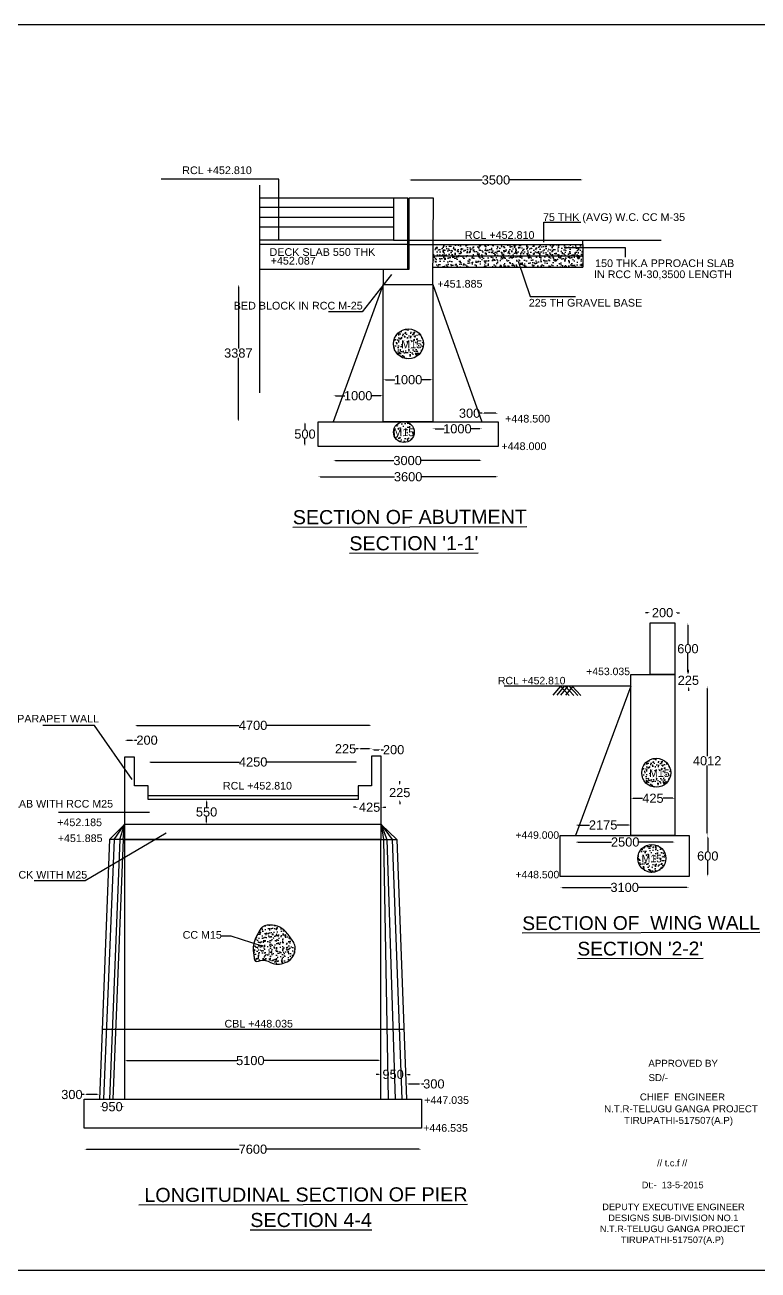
# Model space of a CAD drawing. Header units: inches. Extents: x 438415 to 461208, y -171296 to -157696.
# Drawn here: x 445595 to 453605, y -171296 to -157696 of the extents above; entities that cross this region are included whole.
import ezdxf

# ---------------------------------------------------------------- set-up
doc = ezdxf.new("R2010")
doc.units = ezdxf.units.IN
doc.header["$MEASUREMENT"] = 0
for name, color, linetype in [('DIMENSION', 7, 'Continuous'), ('DRAWING', 7, 'Continuous'), ('TEXT', 7, 'Continuous')]:
    doc.layers.add(name, color=color, linetype=linetype)
doc.styles.get("Standard").update_dxf_attribs({"font": 'arial.ttf'})
doc.dimstyles.new('ST100', dxfattribs={"dimtxt": 100, "dimasz": 25, "dimexe": 0, "dimexo": 300, "dimgap": 0.09, "dimtad": 0, "dimtih": 1, "dimtoh": 1, "dimdec": 0, "dimzin": 0, "dimdsep": 46, "dimtxsty": 'Standard', "dimcen": 0, "dimse1": 1, "dimse2": 1, "dimadec": 0, "dimazin": 0, "dimtfac": 1, "dimtdec": 0, "dimtofl": 0, "dimtmove": 0, "dimatfit": 3, "dimfxl": 2000, "dimtolj": 1, "dimtzin": 0, "dimarcsym": 0})

# ---------------------------------------------------------------- blocks, each defined once
blk = doc.blocks.new('*D50')
at = {"layer": 'Defpoints', "color": 0, "ltscale": 0.4, "transparency": 16777216}
for p in [(451692, -159390), (449790, -159589), (451692, -160047)]:
    blk.add_point(p, dxfattribs=at)
at = {"layer": 'DIMENSION', "color": 0, "lineweight": -2, "ltscale": 0.4, "transparency": 16777216}
for p, q in [((449815, -159390), (450592, -159390)), ((451667, -159390), (450890, -159390))]:
    blk.add_line(p, q, dxfattribs=at)
at = {"layer": 'DIMENSION', "color": 0, "ltscale": 0.4, "transparency": 16777216}
for points in [[(449815, -159386), (449815, -159394), (449790, -159390)], [(451667, -159386), (451667, -159394), (451692, -159390)]]:
    blk.add_solid(points, dxfattribs=at)
at = {"layer": 'DIMENSION', "color": 0, "ltscale": 0.4, "transparency": 16777216, "insert": (450741, -159390), "char_height": 100, "attachment_point": 5}
blk.add_mtext('\\A1;3500', dxfattribs=at)
blk = doc.blocks.new('*D51')
at = {"layer": 'Defpoints', "color": 0, "ltscale": 0.4, "transparency": 16777216}
for p in [(449510, -161572), (450051, -161572), (450051, -161572)]:
    blk.add_point(p, dxfattribs=at)
at = {"layer": 'DIMENSION', "color": 0, "lineweight": -2, "ltscale": 0.4, "transparency": 16777216}
for p, q in [((449535, -161572), (449636, -161572)), ((450026, -161572), (449925, -161572))]:
    blk.add_line(p, q, dxfattribs=at)
at = {"layer": 'DIMENSION', "color": 0, "ltscale": 0.4, "transparency": 16777216}
for points in [[(449535, -161568), (449535, -161576), (449510, -161572)], [(450026, -161568), (450026, -161576), (450051, -161572)]]:
    blk.add_solid(points, dxfattribs=at)
at = {"layer": 'DIMENSION', "color": 0, "ltscale": 0.4, "transparency": 16777216, "insert": (449781, -161572), "char_height": 100, "attachment_point": 5}
blk.add_mtext('\\A1;1000', dxfattribs=at)
blk = doc.blocks.new('*D52')
at = {"layer": 'Defpoints', "color": 0, "ltscale": 0.4, "transparency": 16777216}
for p in [(448963, -161747), (448963, -162030), (449510, -162030)]:
    blk.add_point(p, dxfattribs=at)
at = {"layer": 'DIMENSION', "color": 0, "lineweight": -2, "ltscale": 0.4, "transparency": 16777216}
for p, q in [((448988, -161747), (449092, -161747)), ((449485, -161747), (449381, -161747))]:
    blk.add_line(p, q, dxfattribs=at)
at = {"layer": 'DIMENSION', "color": 0, "ltscale": 0.4, "transparency": 16777216}
for points in [[(448988, -161743), (448988, -161751), (448963, -161747)], [(449485, -161743), (449485, -161751), (449510, -161747)]]:
    blk.add_solid(points, dxfattribs=at)
at = {"layer": 'DIMENSION', "color": 0, "ltscale": 0.4, "transparency": 16777216, "insert": (449236, -161747), "char_height": 100, "attachment_point": 5}
blk.add_mtext('\\A1;1000', dxfattribs=at)
blk = doc.blocks.new('*D53')
at = {"layer": 'Defpoints', "color": 0, "ltscale": 0.4, "transparency": 16777216}
for p in [(450051, -162030), (450589, -162030), (450589, -162108)]:
    blk.add_point(p, dxfattribs=at)
at = {"layer": 'DIMENSION', "color": 0, "lineweight": -2, "ltscale": 0.4, "transparency": 16777216}
for p, q in [((450076, -162108), (450175, -162108)), ((450564, -162108), (450464, -162108))]:
    blk.add_line(p, q, dxfattribs=at)
at = {"layer": 'DIMENSION', "color": 0, "ltscale": 0.4, "transparency": 16777216}
for points in [[(450076, -162104), (450076, -162112), (450051, -162108)], [(450564, -162104), (450564, -162112), (450589, -162108)]]:
    blk.add_solid(points, dxfattribs=at)
at = {"layer": 'DIMENSION', "color": 0, "ltscale": 0.4, "transparency": 16777216, "insert": (450320, -162108), "char_height": 100, "attachment_point": 5}
blk.add_mtext('\\A1;1000', dxfattribs=at)
blk = doc.blocks.new('*D54')
at = {"layer": 'Defpoints', "color": 0, "ltscale": 0.4, "transparency": 16777216}
for p in [(450589, -161938), (450589, -162030), (450766, -162030)]:
    blk.add_point(p, dxfattribs=at)
at = {"layer": 'DIMENSION', "color": 0, "lineweight": -2, "ltscale": 0.4, "transparency": 16777216}
for p, q in [((450589, -161938), (450564, -161938)), ((450741, -161938), (450614, -161938))]:
    blk.add_line(p, q, dxfattribs=at)
at = {"layer": 'DIMENSION', "color": 0, "ltscale": 0.4, "transparency": 16777216}
for points in [[(450614, -161934), (450614, -161942), (450589, -161938)], [(450741, -161934), (450741, -161942), (450766, -161938)]]:
    blk.add_solid(points, dxfattribs=at)
at = {"layer": 'DIMENSION', "color": 0, "ltscale": 0.4, "transparency": 16777216, "insert": (450453, -161938), "char_height": 100, "attachment_point": 5}
blk.add_mtext('\\A1;300', dxfattribs=at)
blk = doc.blocks.new('*D55')
at = {"layer": 'Defpoints', "color": 0, "ltscale": 0.4, "transparency": 16777216}
for p in [(448798, -162030), (448655, -162301), (448798, -162301)]:
    blk.add_point(p, dxfattribs=at)
at = {"layer": 'DIMENSION', "color": 0, "lineweight": -2, "ltscale": 0.4, "transparency": 16777216}
for p, q in [((448655, -162055), (448655, -162115)), ((448655, -162276), (448655, -162217))]:
    blk.add_line(p, q, dxfattribs=at)
at = {"layer": 'DIMENSION', "color": 0, "ltscale": 0.4, "transparency": 16777216}
for points in [[(448651, -162055), (448659, -162055), (448655, -162030)], [(448651, -162276), (448659, -162276), (448655, -162301)]]:
    blk.add_solid(points, dxfattribs=at)
at = {"layer": 'DIMENSION', "color": 0, "ltscale": 0.4, "transparency": 16777216, "insert": (448655, -162166), "char_height": 100, "attachment_point": 5}
blk.add_mtext('\\A1;500', dxfattribs=at)
blk = doc.blocks.new('*D48')
at = {"layer": 'Defpoints', "color": 0, "ltscale": 0.4, "transparency": 16777216}
for p in [(448963, -162030), (450589, -162030), (450589, -162455)]:
    blk.add_point(p, dxfattribs=at)
at = {"layer": 'DIMENSION', "color": 0, "lineweight": -2, "ltscale": 0.4, "transparency": 16777216}
for p, q in [((448988, -162455), (449626, -162455)), ((450564, -162455), (449925, -162455))]:
    blk.add_line(p, q, dxfattribs=at)
at = {"layer": 'DIMENSION', "color": 0, "ltscale": 0.4, "transparency": 16777216}
for points in [[(448988, -162451), (448988, -162459), (448963, -162455)], [(450564, -162451), (450564, -162459), (450589, -162455)]]:
    blk.add_solid(points, dxfattribs=at)
at = {"layer": 'DIMENSION', "color": 0, "ltscale": 0.4, "transparency": 16777216, "insert": (449776, -162455), "char_height": 100, "attachment_point": 5}
blk.add_mtext('\\A1;3000', dxfattribs=at)
blk = doc.blocks.new('*D56')
at = {"layer": 'Defpoints', "color": 0, "ltscale": 0.4, "transparency": 16777216}
for p in [(448798, -162301), (450766, -162301), (450766, -162632)]:
    blk.add_point(p, dxfattribs=at)
at = {"layer": 'DIMENSION', "color": 0, "lineweight": -2, "ltscale": 0.4, "transparency": 16777216}
for p, q in [((448823, -162632), (449633, -162632)), ((450741, -162632), (449931, -162632))]:
    blk.add_line(p, q, dxfattribs=at)
at = {"layer": 'DIMENSION', "color": 0, "ltscale": 0.4, "transparency": 16777216}
for points in [[(448823, -162628), (448823, -162637), (448798, -162632)], [(450741, -162628), (450741, -162637), (450766, -162632)]]:
    blk.add_solid(points, dxfattribs=at)
at = {"layer": 'DIMENSION', "color": 0, "ltscale": 0.4, "transparency": 16777216, "insert": (449782, -162632), "char_height": 100, "attachment_point": 5}
blk.add_mtext('\\A1;3600', dxfattribs=at)
blk = doc.blocks.new('*D49')
at = {"layer": 'Defpoints', "color": 0, "ltscale": 0.4, "transparency": 16777216}
for p in [(447927, -160531), (449515, -160531), (448798, -162030)]:
    blk.add_point(p, dxfattribs=at)
at = {"layer": 'DIMENSION', "color": 0, "lineweight": -2, "ltscale": 0.4, "transparency": 16777216}
for p, q in [((447927, -160556), (447927, -161230)), ((447927, -162005), (447927, -161332))]:
    blk.add_line(p, q, dxfattribs=at)
at = {"layer": 'DIMENSION', "color": 0, "ltscale": 0.4, "transparency": 16777216}
for points in [[(447922, -160556), (447931, -160556), (447927, -160531)], [(447922, -162005), (447931, -162005), (447927, -162030)]]:
    blk.add_solid(points, dxfattribs=at)
at = {"layer": 'DIMENSION', "color": 0, "ltscale": 0.4, "transparency": 16777216, "insert": (447927, -161281), "char_height": 100, "attachment_point": 5}
blk.add_mtext('\\A1;3387', dxfattribs=at)
blk = doc.blocks.new('*D66')
at = {"layer": 'Defpoints', "color": 0, "ltscale": 0.4, "transparency": 16777216}
for p in [(446794, -165509), (446685, -165694), (446794, -165694)]:
    blk.add_point(p, dxfattribs=at)
at = {"layer": 'DIMENSION', "color": 0, "lineweight": -2, "ltscale": 0.4, "transparency": 16777216}
for p, q in [((446710, -165509), (446769, -165509)), ((446794, -165509), (446819, -165509))]:
    blk.add_line(p, q, dxfattribs=at)
at = {"layer": 'DIMENSION', "color": 0, "ltscale": 0.4, "transparency": 16777216}
for points in [[(446710, -165505), (446710, -165513), (446685, -165509)], [(446769, -165505), (446769, -165513), (446794, -165509)]]:
    blk.add_solid(points, dxfattribs=at)
at = {"layer": 'DIMENSION', "color": 0, "ltscale": 0.4, "transparency": 16777216, "insert": (446930, -165509), "char_height": 100, "attachment_point": 5}
blk.add_mtext('\\A1;200', dxfattribs=at)
blk = doc.blocks.new('*D67')
at = {"layer": 'Defpoints', "color": 0, "ltscale": 0.4, "transparency": 16777216}
for p in [(449235, -165747), (446944, -166008), (449235, -166006)]:
    blk.add_point(p, dxfattribs=at)
at = {"layer": 'DIMENSION', "color": 0, "lineweight": -2, "ltscale": 0.4, "transparency": 16777216}
for p, q in [((446969, -165747), (447938, -165747)), ((449210, -165747), (448240, -165747))]:
    blk.add_line(p, q, dxfattribs=at)
at = {"layer": 'DIMENSION', "color": 0, "ltscale": 0.4, "transparency": 16777216}
for points in [[(446969, -165743), (446969, -165751), (446944, -165747)], [(449210, -165743), (449210, -165751), (449235, -165747)]]:
    blk.add_solid(points, dxfattribs=at)
at = {"layer": 'DIMENSION', "color": 0, "ltscale": 0.4, "transparency": 16777216, "insert": (448089, -165747), "char_height": 100, "attachment_point": 5}
blk.add_mtext('\\A1;4250', dxfattribs=at)
blk = doc.blocks.new('*D68')
at = {"layer": 'Defpoints', "color": 0, "ltscale": 0.4, "transparency": 16777216}
for p in [(449383, -165347), (446794, -165694), (449383, -166310)]:
    blk.add_point(p, dxfattribs=at)
at = {"layer": 'DIMENSION', "color": 0, "lineweight": -2, "ltscale": 0.4, "transparency": 16777216}
for p, q in [((446819, -165347), (447937, -165347)), ((449358, -165347), (448240, -165347))]:
    blk.add_line(p, q, dxfattribs=at)
at = {"layer": 'DIMENSION', "color": 0, "ltscale": 0.4, "transparency": 16777216}
for points in [[(446819, -165343), (446819, -165351), (446794, -165347)], [(449358, -165343), (449358, -165351), (449383, -165347)]]:
    blk.add_solid(points, dxfattribs=at)
at = {"layer": 'DIMENSION', "color": 0, "ltscale": 0.4, "transparency": 16777216, "insert": (448088, -165347), "char_height": 100, "attachment_point": 5}
blk.add_mtext('\\A1;4700', dxfattribs=at)
blk = doc.blocks.new('*D69')
at = {"layer": 'Defpoints', "color": 0, "ltscale": 0.4, "transparency": 16777216}
for p in [(449235, -165603), (449235, -165747), (449383, -165740)]:
    blk.add_point(p, dxfattribs=at)
at = {"layer": 'DIMENSION', "color": 0, "lineweight": -2, "ltscale": 0.4, "transparency": 16777216}
for p, q in [((449235, -165603), (449210, -165603)), ((449358, -165603), (449260, -165603))]:
    blk.add_line(p, q, dxfattribs=at)
at = {"layer": 'DIMENSION', "color": 0, "ltscale": 0.4, "transparency": 16777216}
for points in [[(449260, -165599), (449260, -165607), (449235, -165603)], [(449358, -165599), (449358, -165607), (449383, -165603)]]:
    blk.add_solid(points, dxfattribs=at)
at = {"layer": 'DIMENSION', "color": 0, "ltscale": 0.4, "transparency": 16777216, "insert": (449098, -165603), "char_height": 100, "attachment_point": 5}
blk.add_mtext('\\A1;225', dxfattribs=at)
blk = doc.blocks.new('*D70')
at = {"layer": 'Defpoints', "color": 0, "ltscale": 0.4, "transparency": 16777216}
for p in [(449487, -165613), (449383, -165682), (449487, -165682)]:
    blk.add_point(p, dxfattribs=at)
at = {"layer": 'DIMENSION', "color": 0, "lineweight": -2, "ltscale": 0.4, "transparency": 16777216}
for p, q in [((449408, -165613), (449462, -165613)), ((449487, -165613), (449512, -165613))]:
    blk.add_line(p, q, dxfattribs=at)
at = {"layer": 'DIMENSION', "color": 0, "ltscale": 0.4, "transparency": 16777216}
for points in [[(449408, -165609), (449408, -165618), (449383, -165613)], [(449462, -165609), (449462, -165618), (449487, -165613)]]:
    blk.add_solid(points, dxfattribs=at)
at = {"layer": 'DIMENSION', "color": 0, "ltscale": 0.4, "transparency": 16777216, "insert": (449623, -165613), "char_height": 100, "attachment_point": 5}
blk.add_mtext('\\A1;200', dxfattribs=at)
blk = doc.blocks.new('*D71')
at = {"layer": 'Defpoints', "color": 0, "ltscale": 0.4, "transparency": 16777216}
for p in [(449235, -166156), (449487, -166156), (449487, -166241)]:
    blk.add_point(p, dxfattribs=at)
at = {"layer": 'DIMENSION', "color": 0, "lineweight": -2, "ltscale": 0.4, "transparency": 16777216}
for p, q in [((449210, -166241), (449185, -166241)), ((449512, -166241), (449537, -166241))]:
    blk.add_line(p, q, dxfattribs=at)
at = {"layer": 'DIMENSION', "color": 0, "ltscale": 0.4, "transparency": 16777216}
for points in [[(449210, -166237), (449210, -166245), (449235, -166241)], [(449512, -166237), (449512, -166245), (449487, -166241)]]:
    blk.add_solid(points, dxfattribs=at)
at = {"layer": 'DIMENSION', "color": 0, "ltscale": 0.4, "transparency": 16777216, "insert": (449361, -166241), "char_height": 100, "attachment_point": 5}
blk.add_mtext('\\A1;425', dxfattribs=at)
blk = doc.blocks.new('*D65')
at = {"layer": 'Defpoints', "color": 0, "ltscale": 0.4, "transparency": 16777216}
for p in [(449235, -166006), (449235, -166156), (449690, -166156)]:
    blk.add_point(p, dxfattribs=at)
at = {"layer": 'DIMENSION', "color": 0, "lineweight": -2, "ltscale": 0.4, "transparency": 16777216}
for p, q in [((449690, -165981), (449690, -165956)), ((449690, -166181), (449690, -166206))]:
    blk.add_line(p, q, dxfattribs=at)
at = {"layer": 'DIMENSION', "color": 0, "ltscale": 0.4, "transparency": 16777216}
for points in [[(449686, -165981), (449694, -165981), (449690, -166006)], [(449686, -166181), (449694, -166181), (449690, -166156)]]:
    blk.add_solid(points, dxfattribs=at)
at = {"layer": 'DIMENSION', "color": 0, "ltscale": 0.4, "transparency": 16777216, "insert": (449690, -166081), "char_height": 100, "attachment_point": 5}
blk.add_mtext('\\A1;225', dxfattribs=at)
blk = doc.blocks.new('*D72')
at = {"layer": 'Defpoints', "color": 0, "ltscale": 0.4, "transparency": 16777216}
for p in [(447580, -166156), (447580, -166429), (447580, -166429)]:
    blk.add_point(p, dxfattribs=at)
at = {"layer": 'DIMENSION', "color": 0, "lineweight": -2, "ltscale": 0.4, "transparency": 16777216}
for p, q in [((447580, -166181), (447580, -166241)), ((447580, -166404), (447580, -166344))]:
    blk.add_line(p, q, dxfattribs=at)
at = {"layer": 'DIMENSION', "color": 0, "ltscale": 0.4, "transparency": 16777216}
for points in [[(447576, -166181), (447584, -166181), (447580, -166156)], [(447576, -166404), (447584, -166404), (447580, -166429)]]:
    blk.add_solid(points, dxfattribs=at)
at = {"layer": 'DIMENSION', "color": 0, "ltscale": 0.4, "transparency": 16777216, "insert": (447580, -166293), "char_height": 100, "attachment_point": 5}
blk.add_mtext('\\A1;550', dxfattribs=at)
blk = doc.blocks.new('*D73')
at = {"layer": 'Defpoints', "color": 0, "ltscale": 0.4, "transparency": 16777216}
for p in [(446685, -169008), (446685, -170140), (449483, -170140)]:
    blk.add_point(p, dxfattribs=at)
at = {"layer": 'DIMENSION', "color": 0, "lineweight": -2, "ltscale": 0.4, "transparency": 16777216}
for p, q in [((446710, -169008), (447909, -169008)), ((449458, -169008), (448207, -169008))]:
    blk.add_line(p, q, dxfattribs=at)
at = {"layer": 'DIMENSION', "color": 0, "ltscale": 0.4, "transparency": 16777216}
for points in [[(446710, -169004), (446710, -169012), (446685, -169008)], [(449458, -169004), (449458, -169012), (449483, -169008)]]:
    blk.add_solid(points, dxfattribs=at)
at = {"layer": 'DIMENSION', "color": 0, "ltscale": 0.4, "transparency": 16777216, "insert": (448058, -169008), "char_height": 100, "attachment_point": 5}
blk.add_mtext('\\A1;5100', dxfattribs=at)
blk = doc.blocks.new('*D74')
at = {"layer": 'Defpoints', "color": 0, "ltscale": 0.4, "transparency": 16777216}
for p in [(449483, -169164), (449754, -169154), (449754, -169158)]:
    blk.add_point(p, dxfattribs=at)
at = {"layer": 'DIMENSION', "color": 0, "lineweight": -2, "ltscale": 0.4, "transparency": 16777216}
for p, q in [((449458, -169158), (449433, -169158)), ((449779, -169158), (449804, -169158))]:
    blk.add_line(p, q, dxfattribs=at)
at = {"layer": 'DIMENSION', "color": 0, "ltscale": 0.4, "transparency": 16777216}
for points in [[(449458, -169154), (449458, -169162), (449483, -169158)], [(449779, -169154), (449779, -169162), (449754, -169158)]]:
    blk.add_solid(points, dxfattribs=at)
at = {"layer": 'DIMENSION', "color": 0, "ltscale": 0.4, "transparency": 16777216, "insert": (449618, -169158), "char_height": 100, "attachment_point": 5}
blk.add_mtext('\\A1;950', dxfattribs=at)
blk = doc.blocks.new('*D75')
at = {"layer": 'Defpoints', "color": 0, "ltscale": 0.4, "transparency": 16777216}
for p in [(449928, -169263), (449764, -169428), (449928, -169428)]:
    blk.add_point(p, dxfattribs=at)
at = {"layer": 'DIMENSION', "color": 0, "lineweight": -2, "ltscale": 0.4, "transparency": 16777216}
for p, q in [((449789, -169263), (449902, -169263)), ((449928, -169263), (449952, -169263))]:
    blk.add_line(p, q, dxfattribs=at)
at = {"layer": 'DIMENSION', "color": 0, "ltscale": 0.4, "transparency": 16777216}
for points in [[(449789, -169259), (449789, -169267), (449764, -169263)], [(449902, -169259), (449902, -169267), (449928, -169263)]]:
    blk.add_solid(points, dxfattribs=at)
at = {"layer": 'DIMENSION', "color": 0, "ltscale": 0.4, "transparency": 16777216, "insert": (450063, -169263), "char_height": 100, "attachment_point": 5}
blk.add_mtext('\\A1;300', dxfattribs=at)
blk = doc.blocks.new('*D76')
at = {"layer": 'Defpoints', "color": 0, "ltscale": 0.4, "transparency": 16777216}
for p in [(446244, -169379), (446244, -169428), (446410, -169428)]:
    blk.add_point(p, dxfattribs=at)
at = {"layer": 'DIMENSION', "color": 0, "lineweight": -2, "ltscale": 0.4, "transparency": 16777216}
for p, q in [((446244, -169379), (446219, -169379)), ((446385, -169379), (446269, -169379))]:
    blk.add_line(p, q, dxfattribs=at)
at = {"layer": 'DIMENSION', "color": 0, "ltscale": 0.4, "transparency": 16777216}
for points in [[(446269, -169375), (446269, -169383), (446244, -169379)], [(446385, -169375), (446385, -169383), (446410, -169379)]]:
    blk.add_solid(points, dxfattribs=at)
at = {"layer": 'DIMENSION', "color": 0, "ltscale": 0.4, "transparency": 16777216, "insert": (446109, -169379), "char_height": 100, "attachment_point": 5}
blk.add_mtext('\\A1;300', dxfattribs=at)
blk = doc.blocks.new('*D77')
at = {"layer": 'Defpoints', "color": 0, "ltscale": 0.4, "transparency": 16777216}
for p in [(446410, -169428), (446685, -169428), (446685, -169512)]:
    blk.add_point(p, dxfattribs=at)
at = {"layer": 'DIMENSION', "color": 0, "lineweight": -2, "ltscale": 0.4, "transparency": 16777216}
for p, q in [((446435, -169512), (446437, -169512)), ((446660, -169512), (446658, -169512))]:
    blk.add_line(p, q, dxfattribs=at)
at = {"layer": 'DIMENSION', "color": 0, "ltscale": 0.4, "transparency": 16777216}
for points in [[(446435, -169508), (446435, -169517), (446410, -169512)], [(446660, -169508), (446660, -169517), (446685, -169512)]]:
    blk.add_solid(points, dxfattribs=at)
at = {"layer": 'DIMENSION', "color": 0, "ltscale": 0.4, "transparency": 16777216, "insert": (446547, -169512), "char_height": 100, "attachment_point": 5}
blk.add_mtext('\\A1;950', dxfattribs=at)
blk = doc.blocks.new('*D78')
at = {"layer": 'Defpoints', "color": 0, "ltscale": 0.4, "transparency": 16777216}
for p in [(446244, -169747), (449928, -169747), (449928, -169976)]:
    blk.add_point(p, dxfattribs=at)
at = {"layer": 'DIMENSION', "color": 0, "lineweight": -2, "ltscale": 0.4, "transparency": 16777216}
for p, q in [((446269, -169976), (447937, -169976)), ((449902, -169976), (448235, -169976))]:
    blk.add_line(p, q, dxfattribs=at)
at = {"layer": 'DIMENSION', "color": 0, "ltscale": 0.4, "transparency": 16777216}
for points in [[(446269, -169972), (446269, -169980), (446244, -169976)], [(449902, -169972), (449902, -169980), (449928, -169976)]]:
    blk.add_solid(points, dxfattribs=at)
at = {"layer": 'DIMENSION', "color": 0, "ltscale": 0.4, "transparency": 16777216, "insert": (448086, -169976), "char_height": 100, "attachment_point": 5}
blk.add_mtext('\\A1;7600', dxfattribs=at)
blk = doc.blocks.new('*D82')
at = {"layer": 'Defpoints', "color": 0, "ltscale": 0.4, "transparency": 16777216}
for p in [(452697, -164116), (452426, -164228), (452697, -164228)]:
    blk.add_point(p, dxfattribs=at)
at = {"layer": 'DIMENSION', "color": 0, "lineweight": -2, "ltscale": 0.4, "transparency": 16777216}
for p, q in [((452401, -164116), (452376, -164116)), ((452722, -164116), (452747, -164116))]:
    blk.add_line(p, q, dxfattribs=at)
at = {"layer": 'DIMENSION', "color": 0, "ltscale": 0.4, "transparency": 16777216}
for points in [[(452401, -164111), (452401, -164120), (452426, -164116)], [(452722, -164111), (452722, -164120), (452697, -164116)]]:
    blk.add_solid(points, dxfattribs=at)
at = {"layer": 'DIMENSION', "color": 0, "ltscale": 0.4, "transparency": 16777216, "insert": (452561, -164116), "char_height": 100, "attachment_point": 5}
blk.add_mtext('\\A1;200', dxfattribs=at)
blk = doc.blocks.new('*D83')
at = {"layer": 'Defpoints', "color": 0, "ltscale": 0.4, "transparency": 16777216}
for p in [(452697, -164791), (452215, -164919), (452843, -164919)]:
    blk.add_point(p, dxfattribs=at)
at = {"layer": 'DIMENSION', "color": 0, "lineweight": -2, "ltscale": 0.4, "transparency": 16777216}
for p, q in [((452843, -164766), (452843, -164741)), ((452843, -164944), (452843, -164969))]:
    blk.add_line(p, q, dxfattribs=at)
at = {"layer": 'DIMENSION', "color": 0, "ltscale": 0.4, "transparency": 16777216}
for points in [[(452838, -164766), (452847, -164766), (452843, -164791)], [(452838, -164944), (452847, -164944), (452843, -164919)]]:
    blk.add_solid(points, dxfattribs=at)
at = {"layer": 'DIMENSION', "color": 0, "ltscale": 0.4, "transparency": 16777216, "insert": (452843, -164855), "char_height": 100, "attachment_point": 5}
blk.add_mtext('\\A1;225', dxfattribs=at)
blk = doc.blocks.new('*D84')
at = {"layer": 'Defpoints', "color": 0, "ltscale": 0.4, "transparency": 16777216}
for p in [(452215, -164919), (452215, -166549), (453048, -166549)]:
    blk.add_point(p, dxfattribs=at)
at = {"layer": 'DIMENSION', "color": 0, "lineweight": -2, "ltscale": 0.4, "transparency": 16777216}
for p, q in [((453048, -164944), (453048, -165683)), ((453048, -166524), (453048, -165785))]:
    blk.add_line(p, q, dxfattribs=at)
at = {"layer": 'DIMENSION', "color": 0, "ltscale": 0.4, "transparency": 16777216}
for points in [[(453044, -164944), (453052, -164944), (453048, -164919)], [(453044, -166524), (453052, -166524), (453048, -166549)]]:
    blk.add_solid(points, dxfattribs=at)
at = {"layer": 'DIMENSION', "color": 0, "ltscale": 0.4, "transparency": 16777216, "insert": (453048, -165734), "char_height": 100, "attachment_point": 5}
blk.add_mtext('\\A1;4012', dxfattribs=at)
blk = doc.blocks.new('*D85')
at = {"layer": 'Defpoints', "color": 0, "ltscale": 0.4, "transparency": 16777216}
for p in [(452852, -166549), (452852, -166999), (453055, -166999)]:
    blk.add_point(p, dxfattribs=at)
at = {"layer": 'DIMENSION', "color": 0, "lineweight": -2, "ltscale": 0.4, "transparency": 16777216}
for p, q in [((453055, -166574), (453055, -166723)), ((453055, -166974), (453055, -166825))]:
    blk.add_line(p, q, dxfattribs=at)
at = {"layer": 'DIMENSION', "color": 0, "ltscale": 0.4, "transparency": 16777216}
for points in [[(453051, -166574), (453059, -166574), (453055, -166549)], [(453051, -166974), (453059, -166974), (453055, -166999)]]:
    blk.add_solid(points, dxfattribs=at)
at = {"layer": 'DIMENSION', "color": 0, "ltscale": 0.4, "transparency": 16777216, "insert": (453055, -166774), "char_height": 100, "attachment_point": 5}
blk.add_mtext('\\A1;600', dxfattribs=at)
blk = doc.blocks.new('*D86')
at = {"layer": 'Defpoints', "color": 0, "ltscale": 0.4, "transparency": 16777216}
for p in [(451609, -166549), (452697, -166549), (452697, -166621)]:
    blk.add_point(p, dxfattribs=at)
at = {"layer": 'DIMENSION', "color": 0, "lineweight": -2, "ltscale": 0.4, "transparency": 16777216}
for p, q in [((451634, -166621), (452003, -166621)), ((452672, -166621), (452303, -166621))]:
    blk.add_line(p, q, dxfattribs=at)
at = {"layer": 'DIMENSION', "color": 0, "ltscale": 0.4, "transparency": 16777216}
for points in [[(451634, -166617), (451634, -166625), (451609, -166621)], [(452672, -166617), (452672, -166625), (452697, -166621)]]:
    blk.add_solid(points, dxfattribs=at)
at = {"layer": 'DIMENSION', "color": 0, "ltscale": 0.4, "transparency": 16777216, "insert": (452153, -166621), "char_height": 100, "attachment_point": 5}
blk.add_mtext('\\A1;2500', dxfattribs=at)
blk = doc.blocks.new('*D79')
at = {"layer": 'Defpoints', "color": 0, "ltscale": 0.4, "transparency": 16777216}
for p in [(451442, -166999), (452852, -166999), (452852, -167117)]:
    blk.add_point(p, dxfattribs=at)
at = {"layer": 'DIMENSION', "color": 0, "lineweight": -2, "ltscale": 0.4, "transparency": 16777216}
for p, q in [((451468, -167117), (451998, -167117)), ((452827, -167117), (452296, -167117))]:
    blk.add_line(p, q, dxfattribs=at)
at = {"layer": 'DIMENSION', "color": 0, "ltscale": 0.4, "transparency": 16777216}
for points in [[(451468, -167113), (451468, -167121), (451442, -167117)], [(452827, -167113), (452827, -167121), (452852, -167117)]]:
    blk.add_solid(points, dxfattribs=at)
at = {"layer": 'DIMENSION', "color": 0, "ltscale": 0.4, "transparency": 16777216, "insert": (452147, -167117), "char_height": 100, "attachment_point": 5}
blk.add_mtext('\\A1;3100', dxfattribs=at)
blk = doc.blocks.new('*D80')
at = {"layer": 'Defpoints', "color": 0, "ltscale": 0.4, "transparency": 16777216}
for p in [(452215, -166435), (451609, -166549), (452215, -166549)]:
    blk.add_point(p, dxfattribs=at)
at = {"layer": 'DIMENSION', "color": 0, "lineweight": -2, "ltscale": 0.4, "transparency": 16777216}
for p, q in [((451634, -166435), (451762, -166435)), ((452190, -166435), (452063, -166435))]:
    blk.add_line(p, q, dxfattribs=at)
at = {"layer": 'DIMENSION', "color": 0, "ltscale": 0.4, "transparency": 16777216}
for points in [[(451634, -166431), (451634, -166439), (451609, -166435)], [(452190, -166431), (452190, -166439), (452215, -166435)]]:
    blk.add_solid(points, dxfattribs=at)
at = {"layer": 'DIMENSION', "color": 0, "ltscale": 0.4, "transparency": 16777216, "insert": (451912, -166435), "char_height": 100, "attachment_point": 5}
blk.add_mtext('\\A1;2175', dxfattribs=at)
blk = doc.blocks.new('*D87')
at = {"layer": 'Defpoints', "color": 0, "ltscale": 0.4, "transparency": 16777216}
for p in [(452215, -166143), (452697, -166143), (452697, -166143)]:
    blk.add_point(p, dxfattribs=at)
at = {"layer": 'DIMENSION', "color": 0, "lineweight": -2, "ltscale": 0.4, "transparency": 16777216}
for p, q in [((452240, -166143), (452343, -166143)), ((452672, -166143), (452569, -166143))]:
    blk.add_line(p, q, dxfattribs=at)
at = {"layer": 'DIMENSION', "color": 0, "ltscale": 0.4, "transparency": 16777216}
for points in [[(452240, -166138), (452240, -166147), (452215, -166143)], [(452672, -166138), (452672, -166147), (452697, -166143)]]:
    blk.add_solid(points, dxfattribs=at)
at = {"layer": 'DIMENSION', "color": 0, "ltscale": 0.4, "transparency": 16777216, "insert": (452456, -166143), "char_height": 100, "attachment_point": 5}
blk.add_mtext('\\A1;425', dxfattribs=at)
blk = doc.blocks.new('*D81')
at = {"layer": 'Defpoints', "color": 0, "ltscale": 0.4, "transparency": 16777216}
for p in [(452697, -164228), (452838, -164228), (452697, -164791)]:
    blk.add_point(p, dxfattribs=at)
at = {"layer": 'DRAWING', "color": 0, "lineweight": -2, "ltscale": 0.4, "transparency": 16777216}
for p, q in [((452838, -164253), (452838, -164458)), ((452838, -164766), (452838, -164561))]:
    blk.add_line(p, q, dxfattribs=at)
at = {"layer": 'DRAWING', "color": 0, "ltscale": 0.4, "transparency": 16777216}
for points in [[(452834, -164253), (452842, -164253), (452838, -164228)], [(452834, -164766), (452842, -164766), (452838, -164791)]]:
    blk.add_solid(points, dxfattribs=at)
at = {"layer": 'DRAWING', "color": 0, "ltscale": 0.4, "transparency": 16777216, "insert": (452838, -164510), "char_height": 100, "attachment_point": 5}
blk.add_mtext('\\A1;600', dxfattribs=at)

msp = doc.modelspace()

# ---------------------------------------------------------------- hatches: boundary and pattern name
at = {"layer": 'DRAWING', "ltscale": 0.4}
h = msp.add_hatch(dxfattribs=at)
h.set_pattern_fill('AR-CONC', color=256, scale=12.957779, angle=0.1412, style=0)
h.set_pattern_definition([(50.141203, (163606.02, -25927.05), (92.960746, -7.90221), [9.718334, -106.901676]), (355.141203, (163606.02, -25927.05), (-18.21924, 97.42279), [7.774667, -85.52134]), (100.592603, (163613.76, -25927.705), (74.741575, 89.52052), [8.259313, -90.852445]), (46.325403, (163605.95, -25901.13), (138.343173, -21.10671), [14.5775, -160.352515]), (96.776803, (163617.48, -25902.89), (120.800086, 126.52213), [12.38897, -136.278646]), (351.325403, (163605.95, -25901.13), (120.79999, 126.522226), [11.662, -128.28201]), (21.141203, (163618.93, -25907.58), (77.474233, -51.979692), [9.718334, -106.901676]), (326.141203, (163618.93, -25907.58), (31.2966, 94.040755), [7.774667, -85.52134]), (71.592603, (163625.38, -25911.91), (108.770864, 42.060978), [8.259313, -90.852445]), (37.641203, (163606.017, -25927.047), (1.4693365, 43.139402), [0, -84.484719, 0, -86.817119, 0, -85.845286]), (7.641203, (163606.017, -25927.047), (33.961915, 51.190851), [0, -49.498716, 0, -82.541052, 0, -32.718392]), (327.641203, (163577.12, -25927.118), (69.178524, -2.7521313), [0, -32.394447, 0, -101.070676, 0, -134.113012]), (317.641203, (163564.164, -25927.15), (75.535778, 13.157577), [0, -42.112782, 0, -67.121295, 0, -95.239675])])
h.paths.add_polyline_path([(451691.9, -160219.2), (451691.9, -160094), (450054, -160094), (450053.2, -160219.2)])
h = msp.add_hatch(dxfattribs=at)
h.set_pattern_fill('AR-SAND', color=256, scale=33.611064, style=0)
h.set_pattern_definition([(37.5, (163606.017, -25927.047), (-2.117274, 64.762598), [0, -51.088818, 0, -57.13881, 0, -54.61798]), (7.5, (163606.02, -25927.05), (59.48408, 94.855333), [0, -27.561073, 0, -46.047158, 0, -17.645809]), (327.5, (163564.676, -25927.047), (104.669623, 0.190207), [0, -16.805532, 0, -60.499916, 0, -78.986002]), (317.5, (163564.68, -25927.05), (101.039115, 29.49961), [0, -8.402766, 0, -39.661056, 0, -45.374937])])
h.paths.add_polyline_path([(451691.9, -160219.2), (450053.2, -160219.2), (450052.5, -160341.1), (451691.9, -160341.1)])
h = msp.add_hatch(dxfattribs=at)
h.set_pattern_fill('AR-CONC', color=256, scale=12.957779, angle=0.1412, style=0)
h.set_pattern_definition([(50.141203, (160866.54, -21264.08), (92.960746, -7.90221), [9.718334, -106.901676]), (355.141203, (160866.54, -21264.08), (-18.21924, 97.42279), [7.774667, -85.52134]), (100.592603, (160874.28, -21264.74), (74.741575, 89.52052), [8.259313, -90.852445]), (46.325403, (160866.47, -21238.16), (138.343173, -21.10671), [14.5775, -160.352515]), (96.776803, (160878, -21239.92), (120.800086, 126.52213), [12.38897, -136.278646]), (351.325403, (160866.47, -21238.16), (120.79999, 126.522226), [11.662, -128.28201]), (21.141203, (160879.45, -21244.61), (77.474233, -51.979692), [9.718334, -106.901676]), (326.141203, (160879.45, -21244.61), (31.2966, 94.040755), [7.774667, -85.52134]), (71.592603, (160885.9, -21248.94), (108.770864, 42.060978), [8.259313, -90.852445]), (37.641203, (160866.537, -21264.078), (1.4693365, 43.139402), [0, -84.484719, 0, -86.817119, 0, -85.845286]), (7.641203, (160866.537, -21264.08), (33.961915, 51.190851), [0, -49.498716, 0, -82.541052, 0, -32.718392]), (327.641203, (160837.64, -21264.15), (69.178524, -2.7521313), [0, -32.394447, 0, -101.070676, 0, -134.113012]), (317.641203, (160824.684, -21264.18), (75.535778, 13.157577), [0, -42.112782, 0, -67.121295, 0, -95.239675])])
h.paths.add_polyline_path([(449621.7, -161180.3, 1), (449948.5, -161180.3, 1)])
h.paths.add_polyline_path([(449621.7, -162143.8, 1), (449849, -162143.8, 1)])
h.paths.add_polyline_path([(449685.2, -161122.1), (449942.1, -161122.1), (449942.1, -161250), (449685.2, -161250)], flags=24)
h.paths.add_polyline_path([(449599, -162083.1), (449856, -162083.1), (449856, -162210.9), (449599, -162210.9)], flags=9)
h = msp.add_hatch(dxfattribs=at)
h.set_pattern_fill('AR-CONC', color=256, scale=12.571095, angle=0.1412, style=0)
h.set_pattern_definition([(50.141203, (172195.345, -30123.48), (90.186624, -7.666393), [9.42832, -103.71153]), (355.141203, (172195.34, -30123.48), (-17.675544, 94.51551), [7.542657, -82.969225]), (100.592603, (172202.86, -30124.12), (72.511146, 86.849061), [8.01284, -88.141238]), (46.325403, (172195.28, -30098.34), (134.214754, -20.476848), [14.14248, -155.567296]), (96.776803, (172206.47, -30100.04), (117.195186, 122.746474), [12.01926, -132.211836]), (351.325403, (172195.28, -30098.34), (117.19509, 122.746566), [11.313985, -124.453837]), (21.141203, (172207.87, -30104.59), (75.162257, -50.42852), [9.42832, -103.71153]), (326.141203, (172207.87, -30104.59), (30.36265, 91.234403), [7.542657, -82.969225]), (71.592603, (172214.13, -30108.79), (105.524938, 40.8058), [8.01284, -88.141238]), (37.641203, (172195.345, -30123.477), (1.4254887, 41.8520415), [0, -81.963537, 0, -84.226334, 0, -83.283502]), (7.641203, (172195.345, -30123.477), (32.948428, 49.66322), [0, -48.0215815, 0, -80.077873, 0, -31.742014]), (327.641203, (172167.31, -30123.546), (67.1141075, -2.6700026), [0, -31.427737, 0, -98.054538, 0, -130.110829]), (317.641203, (172154.74, -30123.58), (73.281649, 12.76493), [0, -40.856058, 0, -65.11827, 0, -92.397545])])
h.paths.add_polyline_path([(452333.5, -165864.3, 1), (452650.6, -165864.3, 1)])
h.paths.add_polyline_path([(452291.3, -166799.1, 1), (452596.3, -166799.1, 1)])
h.paths.add_polyline_path([(452395.1, -165807.9), (452644.4, -165807.9), (452644.4, -165931.9), (452395.1, -165931.9)], flags=24)
h.paths.add_polyline_path([(452311.5, -166740.2), (452560.8, -166740.2), (452560.8, -166864.2), (452311.5, -166864.2)], flags=24)
h = msp.add_hatch(dxfattribs=at)
h.set_pattern_fill('AR-CONC', color=256, scale=12.848723, angle=0.1412, style=0)
h.set_pattern_definition([(50.141203, (-1502875.13, 850416.19), (92.1783644, -7.8357022), [9.6365422, -106.0019644]), (355.141203, (-1502875.13, 850416.19), (-18.065903, 96.602854), [7.7092338, -84.8015715]), (100.592603, (-1502867.45, 850415.535), (74.1125302, 88.7670934), [8.1898004, -90.0878075]), (46.325403, (-1502875.2, 850441.88), (137.178841, -20.929072), [14.454813, -159.002947]), (96.776803, (-1502863.76, 850440.14), (119.783401, 125.4572885), [12.284701, -135.13169]), (351.325403, (-1502875.2, 850441.88), (119.7833035, 125.457382), [11.563851, -127.202357]), (21.141203, (-1502862.33, 850435.49), (76.8221903, -51.5422174), [9.6365422, -106.0019644]), (326.141203, (-1502862.33, 850435.49), (31.0331984, 93.2492835), [7.7092338, -84.8015715]), (71.592603, (-1502855.93, 850431.2), (107.8554203, 41.7069816), [8.1898004, -90.0878075]), (37.641203, (-1502875.133, 850416.188), (1.45697016, 42.77632957), [0, -83.7736737, 0, -86.0864438, 0, -85.1227896]), (7.641203, (-1502875.133, 850416.188), (33.6760825, 50.7600156), [0, -49.0821217, 0, -81.8463653, 0, -32.4430255]), (327.641203, (-1502903.786, 850416.117), (68.59629966, -2.7289687), [0, -32.1218074, 0, -100.2200391, 0, -132.9842826]), (317.641203, (-1502916.634, 850416.085), (74.9000493, 13.0468394), [0, -41.7583496, 0, -66.556385, 0, -94.4381138])])
edge = h.paths.add_edge_path()
edge.add_spline(control_points=[(448378.4, -167954.4), (448353.5, -167954.9), (448287.9, -167956.5), (448214.5, -167885.2), (448111.7, -167944.8), (448094.7, -167859.1), (448084.9, -167792.1), (448099.4, -167700.2), (448138.7, -167624.2), (448185.3, -167532.3), (448302, -167519.8), (448414, -167559.7), (448488.6, -167653.8), (448561, -167752.6), (448537.6, -167867.7), (448464.6, -167935.8), (448405.9, -167948.4), (448377.8, -167954.4)], knot_values=[0, 0, 0, 0, 11.346759, 29.9353967, 42.1491997, 49.0017162, 63.2652715, 76.6606591, 90.5446923, 103.9898044, 121.6075457, 138.8080048, 158.082761, 176.8054394, 193.253562, 207.6708332, 220.9200686, 220.9200686, 220.9200686, 220.9200686], degree=3, periodic=0)

# ---------------------------------------------------------------- linework, layer by layer
for points in [[(460185, -157696.5), (438415, -157696.5), (438415, -171296), (460185, -171296)], [(450051.3, -162030.4), (449510.1, -162030.4), (449510.1, -160531), (450051.3, -160531)], [(448798, -162030.4), (450765.5, -162030.4), (450765.5, -162301), (448798, -162301)], [(452696.7, -164790.9), (452425.5, -164790.9), (452425.5, -164228.3), (452696.7, -164228.3)], [(452696.7, -166549.3), (452215.1, -166549.3), (452215.1, -164790.9), (452696.7, -164790.9)], [(446684.5, -166591.6), (449486.5, -166591.6), (449486.5, -166428.6), (446684.5, -166428.6)], [(446684.5, -169427.9), (449482.9, -169427.9), (449482.9, -166591.6), (446684.5, -166591.6)], [(451442.5, -166549.3), (452852, -166549.3), (452852, -166999), (451442.5, -166999)], [(446244, -169427.9), (449927.5, -169427.9), (449927.5, -169747), (446244, -169747)]]:
    msp.add_lwpolyline(points, close=True, dxfattribs=at)
for points in [[(448159.8, -159447.4), (448159.8, -161713.2)], [(449621.9, -159589), (448159.8, -159589)], [(450051.3, -160531), (450057.2, -159589), (449789.5, -159589), (449789.5, -160366.3), (449510.1, -160366.3), (449510.1, -160531)], [(449779, -160366.3), (449779, -159589), (449621.9, -159589), (449621.9, -160047), (452545.6, -160047)], [(449621.9, -159691.1), (448159.8, -159691.1)], [(449621.9, -159798.2), (448159.8, -159798.2)], [(449621.9, -159905.4), (448159.8, -159905.4)], [(449621.9, -160047), (448160.2, -160047)], [(449789.5, -160094), (451691.9, -160094), (451691.9, -160047)], [(449779, -160094), (448157.7, -160094)], [(451691.9, -160094), (451691.9, -160341.1)], [(450053.2, -160219.2), (451691.9, -160219.2)], [(449510.1, -160366.3), (448159.4, -160366.3)], [(450053.2, -160341.1), (451691.9, -160341.1)], [(449510.1, -160531), (448962.7, -162030.4)], [(450051.3, -160531), (450588.6, -162030.4)], [(452215.1, -164918.8), (450829.9, -164918.8)], [(451444.7, -164918.8), (451363.4, -165015.2)], [(451485.7, -164918.8), (451404.4, -165015.2)], [(451444.7, -164918.8), (451539.1, -165020.9)], [(451527.8, -164918.8), (451446.5, -165015.2)], [(451497.3, -164918.8), (451591.6, -165020.9)], [(451582.4, -164918.8), (451501.1, -165015.2)], [(451540.6, -164918.8), (451635, -165020.9)], [(451574.1, -164918.8), (451668.5, -165020.9)], [(452215.1, -164918.8), (451609.5, -166549.3)], [(449486.5, -166428.6), (449486.5, -165681.7), (449382.9, -165681.7), (449382.9, -166005.8), (449234.9, -166005.8), (449234.9, -166156.5), (446943.6, -166156.5), (446943.6, -166008.3), (446793.9, -166008.3), (446793.9, -165693.6), (446684.5, -165693.6), (446684.5, -166428.6)], [(446943.6, -166114.3), (449234.9, -166114.3)], [(446521.4, -166591.6), (446684.5, -166428.6)], [(446570.4, -166591.6), (446684.5, -166428.6)], [(446633, -166591.6), (446684.5, -166428.6)], [(446669.3, -166591.6), (446684.5, -166428.6)], [(449486.5, -166591.6), (449657.9, -166591.6), (449486.5, -166428.6)], [(449486.5, -166428.6), (449607.7, -166591.6)], [(449486.5, -166428.6), (449549.6, -166591.6)], [(449486.5, -166428.6), (449511, -166591.6)], [(446684.5, -166591.6), (446521.4, -166591.6), (446410.3, -169427.9)], [(446570.4, -166591.6), (446455.4, -169427.9)], [(446633, -166591.6), (446518, -169427.9)], [(446669.3, -166591.6), (446554.3, -169427.9)], [(449511, -166591.6), (449564.3, -169427.9)], [(449549.6, -166591.6), (449640.1, -169427.9)], [(449607.7, -166591.6), (449713.8, -169427.9)], [(449657.9, -166591.6), (449763.9, -169427.9)]]:
    msp.add_lwpolyline(points, dxfattribs=at)
for centre, radius in [((449785.1, -161180.3), 163.4), ((449735.4, -162143.8), 113.7), ((452492, -165864.3), 158.6), ((452443.8, -166799.1), 152.5)]:
    msp.add_circle(centre, radius, dxfattribs=at)
msp.add_spline([(448377.8, -167954.4), (448459.1, -167929.4), (448526.3, -167865.6), (448546.1, -167761.8), (448489.1, -167655.8), (448403.9, -167566), (448299.9, -167528.6), (448189.1, -167551.2), (448139.7, -167622.1), (448103.3, -167703.5), (448089.3, -167788.4), (448099, -167879.6), (448114.4, -167920.8), (448192.3, -167911.2), (448305.7, -167948.6), (448378.4, -167954.4)], degree=3, dxfattribs=at)
at = {"layer": 'TEXT', "ltscale": 0.4}
msp.add_lwpolyline([(446440.1, -168665.7), (449735.4, -168666.4)], dxfattribs=at)

# ---------------------------------------------------------------- texts
at = {"layer": 'DRAWING', "color": 7}
for s, height, p in [('RCL +452.810', 84.028, (447313.9, -159326.1)), ('75 THK (AVG) W.C. CC M-35', 84.028, (451254.9, -159838.2)), (' RCL +452.810', 84.028, (450369.2, -160033.6)), ('DECK SLAB 550 THK ', 84.028, (448268.1, -160219.3)), ('+452.087', 84.03, (448280.2, -160313.9)), ('150 THK.A PPROACH SLAB', 84.028, (451824.2, -160341.5)), ('IN RCC M-30,3500 LENGTH', 84.028, (451811.8, -160462.4)), ('+451.885', 84.03, (450101.5, -160565.9)), ('BED BLOCK IN RCC M-25', 84.028, (447876.9, -160805)), ('225 TH GRAVEL BASE', 84.028, (451099.4, -160773)), ('+448.500', 84.03, (450840.9, -162039.3)), ('+448.000', 84.03, (450799.8, -162340.1)), ('RCL +452.810', 81.52, (450763.2, -164898.6)), (' +453.035', 81.52, (451695.7, -164798.3)), ('200MM THK. PARAPET WALL', 83.32, (444794.2, -165315.6)), ('RCL +452.810', 83.32, (447759, -166047.6)), ('550 THK. DECK SLAB WITH RCC M25', 83.32, (444508.2, -166245.4)), ('+452.185', 83.32, (445949.3, -166447.5)), ('+451.885', 83.32, (445954.7, -166621.2)), (' +449.000', 81.52, (450921.7, -166585.6)), ('BED BLOCK WITH M25', 83.32, (445021.1, -167019.9)), (' +448.500', 81.52, (450922.9, -167017.1)), (' CC M15', 83.32, (447286.6, -167676.4)), ('CBL +448.035', 83.32, (447776.4, -168646.6)), (' +447.035', 83.32, (449925.6, -169480.9)), (' +446.535', 83.32, (449913.9, -169785.1))]:
    msp.add_text(s, height=height, rotation=0.01749, dxfattribs=at).set_placement(p)
at = {"layer": 'DRAWING', "attachment_point": 1}
for insert, char_height, width in [((449706.2, -161143.1), 84.03, 225.688), ((449620, -162104.1), 84.03, 225.688), ((452415.5, -165828.3), 81.52, 218.953), ((452331.9, -166760.6), 81.52, 218.953)]:
    msp.add_mtext('M15', dxfattribs=dict(at, insert=insert, char_height=char_height, width=width))
at = {"layer": 'TEXT'}
for s, height, p in [('%%USECTION OF ABUTMENT', 153.952, (448521.9, -163150.3)), ("%%USECTION '1-1'", 153.952, (449139.9, -163435.9)), ('%%USECTION OF  WING WALL', 150, (451028.8, -167583)), ("%%USECTION '2-2'", 150, (451630.9, -167861.2)), ('%%U LONGITUDINAL SECTION OF PIER', 154.186, (446840.9, -170553.1))]:
    msp.add_text(s, height=height, rotation=0.1412, dxfattribs=at).set_placement(p)
for s, height, p in [('APPROVED BY ', 75.909, (452405.9, -169075)), ('SD/-', 75.91, (452407.8, -169231.6)), ('N.T.R-TELUGU GANGA PROJECT', 75.909, (451922.7, -169572.2)), ('TIRUPATHI-517507(A.P)', 75.909, (452140.7, -169699.1))]:
    msp.add_text(s, height=height, dxfattribs=at).set_placement(p)
at = {"layer": 'TEXT', "attachment_point": 1}
for s, insert, char_height, width in [('CHIEF  ENGINEER', (452313.1, -169366.6), 75.909, 2131.939), ('\\pi1638.9;// t.c.f //\\P\\pi1803.4;\\P\\pi1471.7;Dt:-  13-5-2015\\P\\pi1803.4;\\P\\pi1012; DEPUTY EXECUTIVE ENGINEER\\P\\pi1105.3;DESIGNS SUB-DIVISION NO.1\\P\\pi1013.5;N.T.R-TELUGU GANGA PROJECT\\P\\pi1243;TIRUPATHI-517507(A.P)', (450862.5, -170090.6), 71.86, 3606.852), ('{\\L SECTION 4-4 }', (447997.6, -170671.8), 154.186, 1600.288)]:
    msp.add_mtext(s, dxfattribs=dict(at, insert=insert, char_height=char_height, width=width))

# ---------------------------------------------------------------- dimensions: what is measured, and where the dimension line sits
at = {"layer": 'DIMENSION', "ltscale": 0.4}
for base, p1, p2, text, picture, middle in [((451691.9, -159389.9), (449789.5, -159589), (451691.9, -160047), '3500', '*D50', (450740.7, -159389.9)), ((450051.3, -161572.1), (449510.1, -161572.1), (450051.3, -161572.1), '1000', '*D51', (449780.7, -161572.1)), ((448962.7, -161746.8), (449510.1, -162030.4), (448962.7, -162030.4), '1000', '*D52', (449236.4, -161746.8)), ((450588.6, -161938.2), (450765.5, -162030.4), (450588.6, -162030.4), '300', '*D54', (450453.3, -161938.2)), ((450588.6, -162454.8), (448962.7, -162030.4), (450588.6, -162030.4), '3000', '*D48', (449775.7, -162454.8)), ((450588.6, -162107.7), (450051.3, -162030.4), (450588.6, -162030.4), '1000', '*D53', (450320, -162107.7)), ((450765.5, -162632.5), (448798, -162301), (450765.5, -162301), '3600', '*D56', (449781.8, -162632.5)), ((452696.7, -164115.7), (452425.5, -164228.3), (452696.7, -164228.3), '200', '*D82', (452561.1, -164115.7)), ((449382.9, -165346.8), (446793.9, -165693.6), (449382.9, -166309.7), '4700', '*D68', (448088.4, -165346.8)), ((446793.9, -165508.9), (446684.5, -165693.6), (446793.9, -165693.6), '200', '*D66', (446930.1, -165508.9)), ((449234.9, -165603), (449382.9, -165739.7), (449234.9, -165747.2), '225', '*D69', (449098.1, -165603)), ((449486.5, -165613.4), (449382.9, -165681.7), (449486.5, -165681.7), '200', '*D70', (449622.8, -165613.4)), ((449234.9, -165747.2), (446943.6, -166008.3), (449234.9, -166005.8), '4250', '*D67', (448089.2, -165747.2)), ((449486.5, -166241.3), (449234.9, -166156.5), (449486.5, -166156.5), '425', '*D71', (449360.7, -166241.3)), ((452696.7, -166142.6), (452215.1, -166142.6), (452696.7, -166142.6), '425', '*D87', (452455.9, -166142.6)), ((452215.1, -166435.3), (451609.5, -166549.3), (452215.1, -166549.3), '2175', '*D80', (451912.3, -166435.3)), ((452696.7, -166621.2), (451609.5, -166549.3), (452696.7, -166549.3), '2500', '*D86', (452153.1, -166621.2)), ((452852, -167117.2), (451442.5, -166999), (452852, -166999), '3100', '*D79', (452147.2, -167117.2)), ((449753.7, -169157.9), (449482.9, -169164.2), (449753.7, -169154), '950', '*D74', (449618.3, -169157.9)), ((446244, -169378.7), (446410.3, -169427.9), (446244, -169427.9), '300', '*D76', (446108.6, -169378.7)), ((449927.5, -169262.9), (449763.9, -169427.9), (449927.5, -169427.9), '300', '*D75', (450062.9, -169262.9)), ((446684.5, -169512.4), (446410.3, -169427.9), (446684.5, -169427.9), '950', '*D77', (446547.4, -169512.4)), ((449927.5, -169975.7), (446244, -169747), (449927.5, -169747), '7600', '*D78', (448085.8, -169975.7))]:
    dim = msp.add_linear_dim(base=base, p1=p1, p2=p2, text=text, dimstyle='ST100', dxfattribs=at)
    dim.commit()
    dim.dimension.update_dxf_attribs({"geometry": picture, "text_midpoint": middle})
for base, p1, p2, text, picture, middle in [((447926.6, -160531), (448798, -162030.4), (449514.7, -160531), '3387', '*D49', (447926.6, -161280.7)), ((448655.2, -162301), (448798, -162030.4), (448798, -162301), '500', '*D55', (448655.2, -162165.7)), ((452842.6, -164918.8), (452696.7, -164790.9), (452215.1, -164918.8), '225', '*D83', (452842.6, -164854.8)), ((453048.1, -166549.3), (452215.1, -164918.8), (452215.1, -166549.3), '4012', '*D84', (453048.1, -165734)), ((449690.1, -166156.5), (449234.9, -166005.8), (449234.9, -166156.5), '225', '*D65', (449690.1, -166081.1)), ((447580, -166428.6), (447580, -166156.5), (447580, -166428.6), '550', '*D72', (447580, -166292.5)), ((453055, -166999), (452852, -166549.3), (452852, -166999), '600', '*D85', (453055, -166774.1))]:
    dim = msp.add_linear_dim(base=base, p1=p1, p2=p2, angle=90, text=text, dimstyle='ST100', dxfattribs=at)
    dim.commit()
    dim.dimension.update_dxf_attribs({"geometry": picture, "text_midpoint": middle})
dim = msp.add_linear_dim(base=(446684.5, -169007.8), p1=(449482.9, -170139.5), p2=(446684.5, -170139.5), text='5100', dimstyle='ST100', dxfattribs=at)
dim.commit()
dim.dimension.update_dxf_attribs({"geometry": '*D73', "text_midpoint": (448057.7, -169007.8), "dimtype": 160})
at = {"layer": 'DRAWING', "ltscale": 0.4}
dim = msp.add_linear_dim(base=(452838.1, -164228.3), p1=(452696.7, -164790.9), p2=(452696.7, -164228.3), angle=90, text='600', dimstyle='ST100', dxfattribs=at)
dim.commit()
dim.dimension.update_dxf_attribs({"geometry": '*D81', "text_midpoint": (452838.1, -164509.6)})

# ---------------------------------------------------------------- leaders
at = {"layer": 'Defpoints', "ltscale": 0.4}
msp.add_leader([(448370.5, -160047), (448370.5, -159382.5), (447084.5, -159382.5)], dimstyle='ST100', override={"dimgap": 0.09, "dimtad": 0}, dxfattribs=at)
at = {"layer": 'DRAWING', "ltscale": 0.4}
msp.add_leader([(448186.5, -167758.3), (447847, -167649.5), (447743.9, -167649.8)], dimstyle='ST100', override={"dimgap": 0.09, "dimtad": 0}, dxfattribs=at)
at = {"layer": 'TEXT', "ltscale": 0.4}
for points in [[(451264.6, -160070.9), (451264.6, -159851.6), (451666.7, -159851.6)], [(451498.2, -160128.5), (452152.8, -160128.5), (452152.8, -160232.7)], [(450984.8, -160277.6), (451115.9, -160663.7), (451610.8, -160663.7)], [(449600, -160422.6), (449279.9, -160829.3), (448913.5, -160829.3)], [(446765.6, -165938.4), (446356.1, -165347.7), (445790.7, -165347.7)], [(446957.2, -166297.9), (445961.1, -166297.9)], [(447139.7, -166524.1), (446254, -167044.1), (445697.4, -167044.1)]]:
    msp.add_leader(points, dimstyle='ST100', override={"dimgap": 0.09, "dimtad": 0}, dxfattribs=at)

doc.saveas('drawing.dxf')
